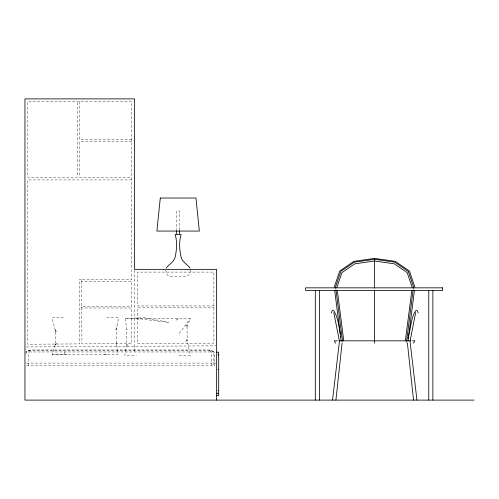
<?xml version="1.0" encoding="UTF-8"?>
<svg xmlns="http://www.w3.org/2000/svg" width="499" height="499" viewBox="0 0 499 499"><rect width="100%" height="100%" fill="white"/><g stroke="black" fill="none" stroke-linecap="round" stroke-linejoin="round"><path stroke-width="0.37" stroke-dasharray="2.5 1.87" d="M190.393 270.046C190.262 273.072 188.528 276.839 185.017 276.758L171.213 276.758C167.701 276.839 165.961 273.072 165.836 270.046M106.817 317.688L118.556 317.688L116.61 329.053L116.61 343.312L117.883 354.677L52.002 354.677L55.233 344.578L55.233 330.326L52.002 317.688L63.379 317.688M186.838 326.895L190.362 318.462L125.442 318.462L126.69 329.827L126.69 344.079L124.775 355.444L136.346 355.444M115.968 345.021L116.61 343.312M25.817 353.972L26.597 351.97L28.717 350.504M64.889 351.72L63.697 354.677L66.617 354.296M179.272 333.494L190.362 318.462M55.863 332.247L55.233 330.326L56.318 328.903M29.859 350.504L28.636 351.97L28.187 353.972L28.187 365.842M185.771 341.696L187.175 340.181L187.019 325.429M56.699 343.075L55.233 344.578L55.389 347.086M126.69 329.827L127.326 329.209M55.576 344.248L55.233 344.578L55.975 344.316M175.96 320.252L178.835 318.462L177.663 319.086M213.896 351.97L211.526 350.504L208.289 349.967L31.425 349.967L28.187 350.504L25.817 351.97L213.896 351.97L214.763 353.972L214.763 365.842L26.41 365.842M115.2 329.44L116.61 329.053L115.968 325.479M138.678 319.591L136.969 318.462L137.562 318.406M52.002 354.677L63.248 354.165M125.442 318.462L145.072 317.738L168.83 322.435L136.969 318.462M26.503 346.967L215.861 345.832M131.748 139.489L79.715 139.489L79.715 101.628M131.748 141.647L79.715 141.647L79.715 177.351L131.748 177.351M131.748 179.914L27.688 179.914L27.688 344.216L79.715 343.905L79.335 279.421L81.549 279.409L81.936 343.892L131.748 343.599L131.748 308.002L81.724 308.002L81.724 306.473L131.748 306.473L131.748 281.629L81.562 281.629L81.562 279.49L131.748 279.49L131.748 101.628L27.688 101.628L27.688 177.351L77.251 177.351L77.251 101.628M213.903 305.924L137.225 305.924L137.225 272.092L213.903 272.092L213.903 343.106L137.225 343.561L137.225 307.827L213.903 307.827M28.187 350.504L211.526 350.504M179.147 355.444L190.362 355.444L187.175 340.181L186.551 339.426M26.509 363.097L215.861 363.097M186.102 340.168L187.175 340.181M104.447 354.433L106.181 354.677L105.582 353.255M185.728 325.317L187.175 325.922L186.445 324.974M210.996 350.504L213.117 351.97L213.896 353.972L213.896 365.842M55.233 330.326L56.655 331.436M128.087 345.713L126.69 344.079L127.32 345.252M209.848 350.504L211.077 351.97L211.526 353.972L211.526 365.842M405.924 341.952L406.573 343.094M179.553 229.92L179.553 210.971L176.677 210.971L176.677 229.92M134.487 270.134L134.487 352.094"/><path stroke-width="0.75" d="M335.921 400.111L342.071 343.019M332.521 400.111L339.439 341.291L333.819 312.605M415.648 312.605L410.028 341.291L416.946 400.111M405.369 340.811L411.806 290.443M406.573 341.291L413.135 289.907M413.334 288.372L413.528 286.838L408.332 271.45L394.809 262.168L374.562 259.268L354.309 262.168L340.786 271.45L335.596 286.838L335.79 288.372M407.97 341.098L414.469 290.212M340.973 337.006C338.983 328.311 338.596 318.268 333.694 310.621L332.222 310.621L331.23 313.016M407.889 338.515L408.606 336.114L408.219 337.031M408.388 336.264C410.983 327.837 410.789 318.025 415.773 310.621L417.239 310.621L418.231 313.016M334.261 287.131L339.682 271.063L353.816 261.357L374.562 258.388L395.308 261.357L409.436 271.063L414.862 287.131M336.925 287.387L341.89 272.679L354.808 263.815L374.562 260.989L394.316 263.815L407.228 272.679L412.193 287.387M166.098 268.082C169.13 264.214 174.376 261.757 175.374 256.361C176.652 249.188 177.376 241.522 175.112 234.468L176.103 234.468M413.528 343.094L414.862 340.811L412.53 340.811M180.12 234.468L181.118 234.468C178.854 241.797 179.465 249.824 181.131 257.203C182.328 262.193 187.343 264.364 190.131 268.082M337.368 340.811L334.261 340.811L335.596 343.094M338.921 340.811L410.777 340.811M216.641 352.188L218.693 352.188L218.693 395.489L216.641 395.489M218.007 354.926L218.693 354.926M218.007 369.578L218.693 369.578M218.007 390.53L218.693 390.53M216.641 393.268L218.693 393.268M218.007 393.636L218.693 393.636M474.05 400.111L24.95 400.111L24.95 98.889L134.487 98.889L134.487 269.354L216.641 269.354L216.641 400.111M337.318 290.443L343.755 340.811M335.983 289.907L342.551 341.291M334.654 290.212L340.268 334.162M340.561 336.476L341.154 341.098M407.396 343.019L413.54 400.111M432.876 290.574L432.87 400.111M428.778 290.574L428.772 400.111M374.562 258.388L374.562 288.11M374.562 290.437L374.562 343.094M319.429 290.574L319.429 400.111M315.318 290.574L315.318 400.111M179.553 230.675L179.553 234.468L176.677 234.468L176.677 230.675M160.285 198.028L156.892 231.068L199.338 231.068L195.939 198.028L160.285 198.028M442.557 287.836L305.637 287.836L305.637 290.574L442.557 290.574L442.557 287.836"/></g></svg>
